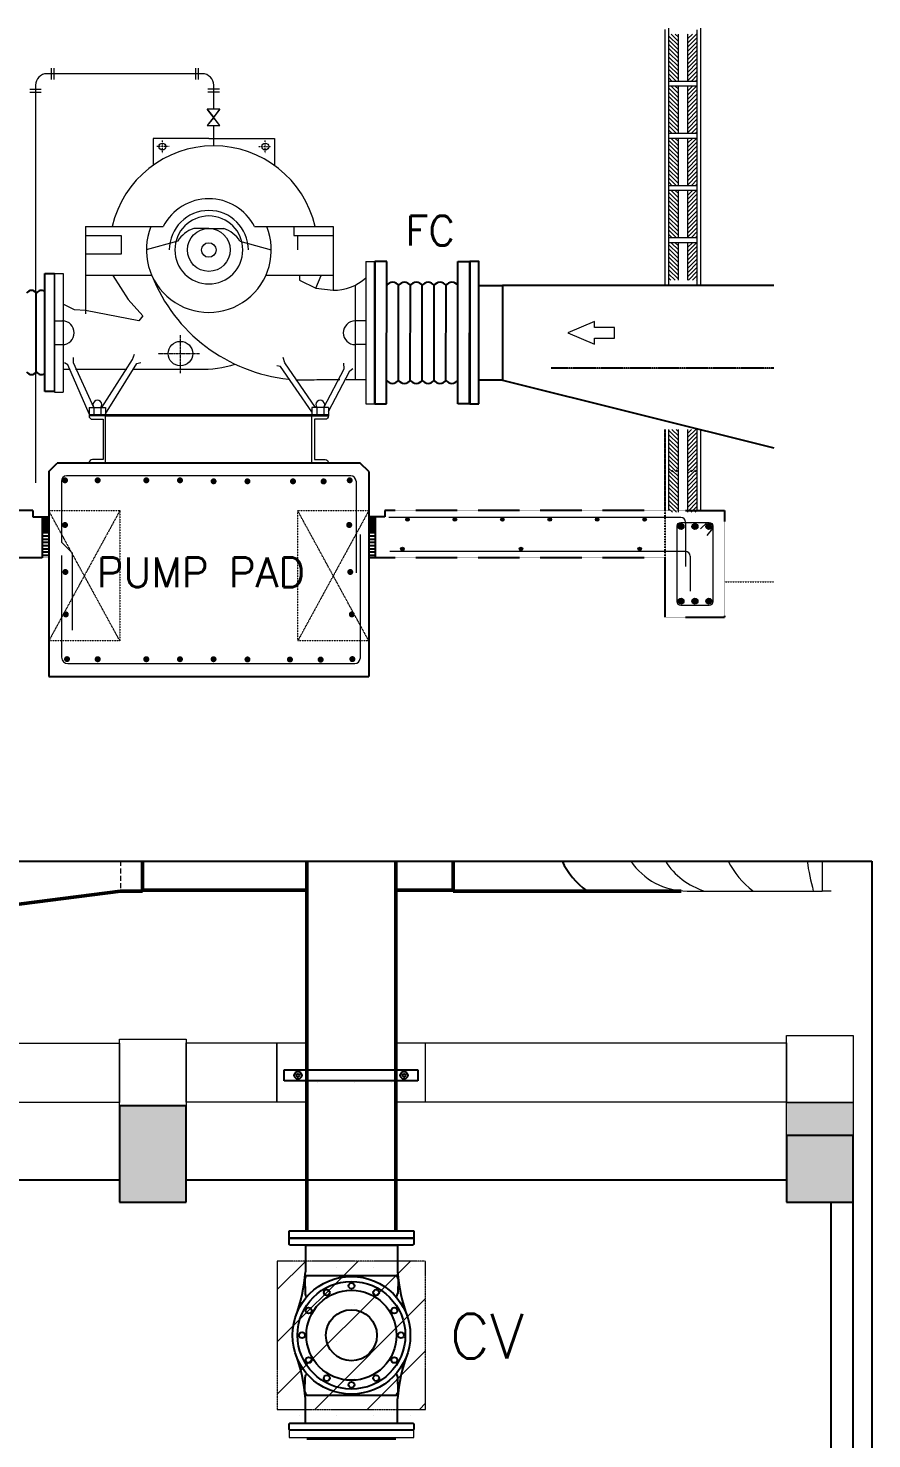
# Model space of a CAD drawing. Header units: inches. Extents: x 0 to 235202, y 0 to 184293.
# Drawn here: x 72966 to 81502, y 163817 to 178097 of the extents above; entities that cross this region are included whole.
import ezdxf

# ---------------------------------------------------------------- set-up
doc = ezdxf.new("R2010")
doc.units = ezdxf.units.IN
doc.header["$MEASUREMENT"] = 0
for name, pattern in [('CENTER', [2, 1.25, -0.25, 0.25, -0.25]), ('HIDDEN', [0.375, 0.25, -0.125]), ('PHANTOM2', [1.25, 0.625, -0.125, 0.125, -0.125, 0.125, -0.125])]:
    doc.linetypes.add(name, pattern=pattern)
for name, color, linetype in [('1', 1, 'CENTER'), ('2', 2, 'HIDDEN'), ('3', 3, 'Continuous'), ('ID_LEGEND', 3, 'Continuous'), ('PIPE', 3, 'Continuous'), ('pipe_dimensio', 1, 'Continuous'), ('steel elbow 90deg', 3, 'Continuous')]:
    doc.layers.add(name, color=color, linetype=linetype)
for name, color, linetype, lineweight in [('DIM', 251, 'Continuous', 0), ('grid nos', 253, 'Continuous', 0), ('hid', 8, 'HIDDEN', 0)]:
    doc.layers.add(name, color=color, linetype=linetype, lineweight=lineweight)
doc.styles.add('SIMPLEX', font='simplex.shx')

msp = doc.modelspace()

# ---------------------------------------------------------------- hatches: boundary and pattern name
at = {"layer": '1'}
h = msp.add_hatch(dxfattribs=at)
h.set_pattern_fill('ANSI31', color=8, scale=52.05047, style=0)
h.set_pattern_definition([(135, (1158266.9635, -700702.676), (4.600655073, 4.600655073), [])])
h.paths.add_polyline_path([(73109, 173149), (73174, 173149), (73174, 172992), (73109, 172992)])
h = msp.add_hatch(dxfattribs=at)
h.set_pattern_fill('ANSI31', color=8, scale=52.05047, style=0)
h.set_pattern_definition([(45, (-1008679.958, -700702.596), (-4.600655073, 4.600655073), [])])
h.paths.add_polyline_path([(76478, 173149), (76413, 173149), (76413, 172992), (76478, 172992)])
at = {"layer": '2'}
h = msp.add_hatch(dxfattribs=at)
h.set_pattern_fill('ANSI31', color=8, scale=260.252352, angle=135, style=0)
h.set_pattern_definition([(180, (-1106002.053, -701782.546), (-6e-15, -32.531544), [])])
h.paths.add_polyline_path([(73174, 172734), (73109, 172734), (73109, 173149), (73174, 173149)])
h = msp.add_hatch(dxfattribs=at)
h.set_pattern_fill('ANSI31', color=8, scale=260.252352, angle=135, style=0)
h.set_pattern_definition([(7e-15, (1255589.06, -701782.465), (6e-15, -32.531544), [])])
h.paths.add_polyline_path([(76413, 172734), (76478, 172734), (76478, 173149), (76413, 173149)])
at = {"layer": 'DIM'}
h = msp.add_hatch(dxfattribs=at)
h.set_pattern_fill('ANSI31', color=8, scale=240, angle=90, style=0)
h.set_pattern_definition([(135, (34670.52, -307534.182), (-21.2132034, -21.2132034), [])])
h.paths.add_polyline_path([(79545, 178038), (79449, 178038), (79449, 177558), (79545, 177558)])
h = msp.add_hatch(dxfattribs=at)
h.set_pattern_fill('ANSI31', color=8, scale=240, style=0)
h.set_pattern_definition([(45, (34670.52, -307534.182), (-21.2132034, 21.2132034), [])])
h.paths.add_polyline_path([(79737, 178038), (79641, 178038), (79641, 177558), (79737, 177558)])
h = msp.add_hatch(dxfattribs=at)
h.set_pattern_fill('ANSI31', color=8, scale=240, angle=90, style=0)
h.set_pattern_definition([(135, (34670.52, -308062.182), (-21.2132034, -21.2132034), [])])
h.paths.add_polyline_path([(79545, 177510), (79449, 177510), (79449, 177030), (79545, 177030)])
h = msp.add_hatch(dxfattribs=at)
h.set_pattern_fill('ANSI31', color=8, scale=240, style=0)
h.set_pattern_definition([(45, (34670.52, -308062.182), (-21.2132034, 21.2132034), [])])
h.paths.add_polyline_path([(79737, 177510), (79641, 177510), (79641, 177030), (79737, 177030)])
h = msp.add_hatch(dxfattribs=at)
h.set_pattern_fill('ANSI31', color=8, scale=240, angle=90, style=0)
h.set_pattern_definition([(135, (34670.52, -308590.182), (-21.2132034, -21.2132034), [])])
h.paths.add_polyline_path([(79545, 176982), (79449, 176982), (79449, 176502), (79545, 176502)])
h = msp.add_hatch(dxfattribs=at)
h.set_pattern_fill('ANSI31', color=8, scale=240, style=0)
h.set_pattern_definition([(45, (34670.52, -308590.182), (-21.2132034, 21.2132034), [])])
h.paths.add_polyline_path([(79737, 176982), (79641, 176982), (79641, 176502), (79737, 176502)])
h = msp.add_hatch(dxfattribs=at)
h.set_pattern_fill('ANSI31', color=8, scale=240, angle=90, style=0)
h.set_pattern_definition([(135, (34670.52, -309118.182), (-21.2132034, -21.2132034), [])])
h.paths.add_polyline_path([(79545, 176454), (79449, 176454), (79449, 175974), (79545, 175974)])
h = msp.add_hatch(dxfattribs=at)
h.set_pattern_fill('ANSI31', color=8, scale=240, style=0)
h.set_pattern_definition([(45, (34670.52, -309118.182), (-21.2132034, 21.2132034), [])])
h.paths.add_polyline_path([(79737, 176454), (79641, 176454), (79641, 175974), (79737, 175974)])
h = msp.add_hatch(dxfattribs=at)
h.set_pattern_fill('ANSI31', color=8, scale=240, angle=90, style=0)
h.set_pattern_definition([(135, (34670.52, -309646.182), (-21.2132034, -21.2132034), [])])
h.paths.add_polyline_path([(79449, 175546), (79545, 175546), (79545, 175926), (79449, 175926)])
h = msp.add_hatch(dxfattribs=at)
h.set_pattern_fill('ANSI31', color=8, scale=240, style=0)
h.set_pattern_definition([(45, (34670.52, -309646.182), (-21.2132034, 21.2132034), [])])
h.paths.add_polyline_path([(79641, 175546), (79737, 175546), (79737, 175926), (79641, 175926)])
h = msp.add_hatch(dxfattribs=at)
h.set_pattern_fill('ANSI31', color=8, scale=240, angle=90, style=0)
h.set_pattern_definition([(135, (34670.52, -311486.013), (-21.2132034, -21.2132034), [])])
h.paths.add_polyline_path([(79545, 174035), (79449, 174035), (79449, 173606), (79545, 173606)])
h = msp.add_hatch(dxfattribs=at)
h.set_pattern_fill('ANSI31', color=8, scale=240, style=0)
h.set_pattern_definition([(45, (34670.52, -311486.013), (-21.2132034, 21.2132034), [])])
h.paths.add_polyline_path([(79737, 174035), (79641, 174035), (79641, 173606), (79737, 173606)])
h = msp.add_hatch(dxfattribs=at)
h.set_pattern_fill('ANSI31', color=8, scale=240, angle=90, style=0)
h.set_pattern_definition([(135, (34670.52, -311896.13), (-21.2132034, -21.2132034), [])])
h.paths.add_polyline_path([(79545, 173624), (79449, 173624), (79449, 173196), (79545, 173196)])
h = msp.add_hatch(dxfattribs=at)
h.set_pattern_fill('ANSI31', color=8, scale=240, style=0)
h.set_pattern_definition([(45, (34670.52, -311896.13), (-21.2132034, 21.2132034), [])])
h.paths.add_polyline_path([(79737, 173624), (79641, 173624), (79641, 173196), (79737, 173196)])
for points in [[(79542, 173052, 1), (79602, 173052, 1)], [(79683, 173052, 1), (79743, 173052, 1)], [(79824, 173052, 1), (79884, 173052, 1)], [(79602, 172297, 1), (79542, 172297, 1)], [(79743, 172297, 1), (79683, 172297, 1)], [(79884, 172297, 1), (79824, 172297, 1)]]:
    msp.add_hatch(color=8, dxfattribs=at).paths.add_polyline_path(points)
at = {"layer": 'DIM', "linetype": 'Continuous', "ltscale": 10}
h = msp.add_hatch(color=8, dxfattribs=at)
h.dxf.hatch_style = 1
h.paths.add_polyline_path([(81315, 167223), (80640, 167223), (80640, 166886), (81315, 166886)])
at = {"layer": 'DIM', "linetype": 'Continuous', "lineweight": 25, "ltscale": 10}
for points in [[(74565, 166211), (73890, 166211), (73890, 167186), (74565, 167186)], [(81315, 166886), (80640, 166886), (80640, 166211), (81315, 166211)]]:
    msp.add_hatch(color=8, dxfattribs=at).paths.add_polyline_path(points)

# ---------------------------------------------------------------- linework, layer by layer
at = {"color": 8}
for p, q in [((76474, 175734), (76473, 174294)), ((76473, 174294), (76474, 175734)), ((76594, 175734), (76474, 175734)), ((76593, 174294), (76594, 175734)), ((77313, 174294), (77314, 175734)), ((77314, 175734), (77434, 175734)), ((77433, 174294), (77434, 175734)), ((73134, 174419), (73134, 175614)), ((73134, 175614), (73234, 175614)), ((76473, 174534), (76474, 175494)), ((76713, 174534), (76714, 175494)), ((76833, 174534), (76834, 175494)), ((76953, 174534), (76954, 175494)), ((77073, 174534), (77074, 175494)), ((77193, 174534), (77194, 175494)), ((73233, 174419), (73134, 174419)), ((76473, 174294), (76474, 174294)), ((76473, 174294), (76593, 174294)), ((77433, 174294), (77313, 174294)), ((65833, 169666), (81502, 169666)), ((81502, 169666), (81502, 152486)), ((75557, 167553), (76909, 167553)), ((75557, 167441), (75557, 167553)), ((76909, 167553), (76909, 167441)), ((76909, 167441), (75557, 167441)), ((75897, 167426), (75897, 167426)), ((76272, 167426), (76272, 167426)), ((76647, 167426), (76647, 167426)), ((75607, 165845), (75607, 165923)), ((75607, 165923), (76867, 165923)), ((76867, 165845), (75607, 165845)), ((75897, 165926), (75897, 165926)), ((76272, 165926), (76272, 165926)), ((76647, 165926), (76647, 165926)), ((76867, 165923), (76867, 165845)), ((75709, 165551), (75709, 165551)), ((76084, 165551), (76084, 165551)), ((76459, 165551), (76459, 165551)), ((76834, 165551), (76834, 165551)), ((75897, 165176), (75897, 165176)), ((76272, 165176), (76272, 165176)), ((76647, 165176), (76647, 165176)), ((75709, 164801), (75709, 164801)), ((76084, 164801), (76084, 164801)), ((76459, 164801), (76459, 164801)), ((76834, 164801), (76834, 164801)), ((75897, 164426), (75897, 164426)), ((76272, 164426), (76272, 164426)), ((76647, 164426), (76647, 164426)), ((75709, 164051), (75709, 164051)), ((76084, 164051), (76084, 164051)), ((76459, 164051), (76459, 164051)), ((76834, 164051), (76834, 164051)), ((75787, 163817), (76687, 163817))]:
    msp.add_line(p, q, dxfattribs=at)
at = {"color": 8, "linetype": 'CENTER', "ltscale": 10}
msp.add_line((80510, 174654), (78257, 174654), dxfattribs=at)
at = {"color": 8, "lineweight": -3, "ltscale": 5}
for points in [[(76856, 165850, -0.414214), (76867, 165839), (76867, 165789, -0.414214), (76856, 165778), (75618, 165778, -0.414214), (75607, 165789), (75607, 165839, -0.414214), (75618, 165850)], [(76867, 163965), (76867, 163915, -0.414214), (76856, 163904), (75618, 163904, -0.414214), (75607, 163915), (75607, 163965, -0.414214), (75618, 163976), (76856, 163976, -0.414214)]]:
    msp.add_lwpolyline(points, format="xyb", close=True, dxfattribs=at)
at = {"color": 8}
for centre, radius in [((75696, 167497), 37.5), ((75696, 167497), 15), ((76769, 167497), 37.5), ((76769, 167497), 15)]:
    msp.add_circle(centre, radius, dxfattribs=at)
for centre, radius, start, end in [((76654, 175454), 72.1, 33.6891, 146.3109), ((76774, 175454), 72.1, 33.6891, 146.3109), ((76894, 175454), 72.1, 33.6891, 146.3109), ((77014, 175454), 72.1, 33.6891, 146.3109), ((77134, 175454), 72.1, 33.6891, 146.3109), ((77254, 175454), 72.1, 33.6891, 146.3109), ((73000, 175382), 59.9, 33.6891, 146.3109), ((73100, 175382), 59.9, 55.2073, 146.3109), ((73000, 174651), 59.9, 213.6891, 326.3109), ((73100, 174651), 59.9, 213.6891, 304.8084), ((76653, 174574), 72.1, 213.6891, 326.3109), ((76773, 174574), 72.1, 213.6891, 326.3109), ((76893, 174574), 72.1, 213.6891, 326.3109), ((77013, 174574), 72.1, 213.6891, 326.3109), ((77133, 174574), 72.1, 213.6891, 326.3109), ((77253, 174574), 72.1, 213.6891, 326.3109)]:
    msp.add_arc(centre, radius, start, end, dxfattribs=at)
at = {"layer": '1', "color": 8}
msp.add_line((79413, 173214), (79413, 174035), dxfattribs=at)
at = {"layer": '1', "color": 8, "linetype": 'HIDDEN', "ltscale": 0.3}
msp.add_line((79413, 172734), (79413, 173214), dxfattribs=at)
at = {"layer": '2', "color": 8}
for p, q in [((73012, 173214), (65672, 173214)), ((79413, 173214), (76575, 173214)), ((79413, 173214), (80013, 173214)), ((80013, 173214), (80013, 172134)), ((73174, 172734), (65672, 172734)), ((79413, 172734), (76413, 172734)), ((79413, 172134), (79413, 172734)), ((79413, 172134), (80013, 172134))]:
    msp.add_line(p, q, dxfattribs=at)
at = {"layer": '3', "color": 8}
for p, q in [((73174, 173608), (73260, 173694)), ((76413, 173608), (76327, 173694)), ((73174, 173608), (73174, 171534)), ((76413, 173608), (76413, 171534)), ((73012, 173214), (73012, 173149)), ((73012, 173149), (73174, 173149)), ((73109, 173149), (73109, 172734)), ((76575, 173149), (76413, 173149)), ((76478, 173149), (76478, 172734)), ((76575, 173214), (76575, 173149)), ((73174, 171534), (76413, 171534))]:
    msp.add_line(p, q, dxfattribs=at)
msp.add_lwpolyline([(76327, 173694), (73260, 173694)], dxfattribs=at)
at = {"layer": 'DIM', "color": 8}
for p, q in [((79413, 175494), (79413, 178084)), ((79449, 175546), (79449, 178097)), ((79737, 175546), (79737, 178081)), ((79773, 175494), (79773, 178097)), ((79545, 177558), (79545, 178038)), ((79641, 177558), (79641, 178038)), ((73197, 177694), (73197, 177578)), ((73226, 177694), (73226, 177578)), ((74658, 177694), (74658, 177578)), ((74687, 177694), (74687, 177578)), ((73041, 177521), (73041, 173494)), ((74728, 177636), (73156, 177636)), ((74843, 177276), (74843, 177521)), ((79737, 177558), (79449, 177558)), ((79737, 177510), (79449, 177510)), ((79545, 177030), (79545, 177510)), ((79641, 177030), (79641, 177510)), ((72983, 177480), (73099, 177480)), ((72983, 177451), (73099, 177451)), ((74901, 177480), (74785, 177480)), ((74901, 177451), (74785, 177451)), ((74907, 177113), (74778, 177276)), ((74907, 177276), (74778, 177113)), ((74843, 176906), (74843, 177113)), ((74794, 176982), (74231, 176982)), ((74231, 176982), (74231, 176710)), ((74794, 176982), (75458, 176982)), ((75458, 176982), (75458, 176708)), ((79737, 177030), (79449, 177030)), ((79737, 176982), (79449, 176982)), ((79545, 176502), (79545, 176982)), ((79641, 176502), (79641, 176982)), ((79737, 176502), (79449, 176502)), ((79737, 176454), (79449, 176454)), ((79545, 175974), (79545, 176454)), ((79641, 175974), (79641, 176454)), ((73546, 176090), (74332, 176090)), ((73546, 176090), (73546, 175205)), ((75255, 176090), (76051, 176090)), ((75654, 176090), (75654, 175998)), ((76051, 176090), (76051, 175445)), ((73546, 176000), (73906, 176000)), ((73906, 176000), (73906, 175811)), ((74480, 175942), (74161, 175852)), ((74794, 176069), (74641, 176069)), ((74794, 176069), (74946, 176069)), ((75107, 175942), (75426, 175852)), ((75654, 175998), (76051, 175998)), ((75691, 175998), (75691, 175852)), ((79737, 175974), (79449, 175974)), ((79449, 175494), (79449, 175933)), ((73906, 175811), (73546, 175811)), ((79737, 175926), (79449, 175926)), ((79545, 175546), (79545, 175926)), ((79641, 175546), (79641, 175926)), ((79737, 175494), (79737, 175917)), ((76382, 175734), (76382, 174294)), ((76382, 175734), (76474, 175734)), ((76474, 175734), (76474, 174294)), ((73234, 175614), (73234, 174414)), ((73234, 175614), (73320, 175614)), ((73320, 175614), (73320, 174414)), ((74218, 175592), (73546, 175592)), ((73821, 175592), (73977, 175351)), ((76051, 175592), (75369, 175592)), ((75710, 175592), (75710, 175548)), ((75710, 175548), (75877, 175465)), ((75877, 175465), (75931, 175592)), ((75877, 175465), (76051, 175445)), ((76275, 175496), (76275, 174540)), ((77314, 175057), (77314, 175494)), ((73436, 175246), (73320, 175305)), ((73546, 175240), (73436, 175246)), ((74085, 175134), (73546, 175240)), ((73977, 175351), (74125, 175185)), ((73234, 175134), (73312, 175134)), ((74125, 175185), (74085, 175134)), ((76382, 175134), (76275, 175134)), ((73234, 174894), (73312, 174894)), ((74023, 174743), (74042, 174796)), ((76382, 174894), (76275, 174894)), ((73582, 174192), (73367, 174688)), ((73423, 174709), (73426, 174764)), ((73630, 174258), (73423, 174709)), ((73712, 174258), (74023, 174743)), ((73750, 174193), (74067, 174703)), ((74067, 174703), (74106, 174712)), ((75520, 174671), (75481, 174680)), ((75838, 174214), (75520, 174671)), ((75564, 174711), (75545, 174764)), ((75875, 174258), (75564, 174711)), ((75958, 174258), (76164, 174650)), ((76164, 174650), (76161, 174706)), ((76220, 174629), (76252, 174653)), ((73320, 174645), (73382, 174645)), ((73446, 174645), (73965, 174645)), ((74034, 174645), (74696, 174645)), ((75887, 174540), (76119, 174540)), ((76006, 174216), (76220, 174629)), ((76184, 174540), (76382, 174540)), ((73234, 174414), (73320, 174414)), ((73582, 174258), (73582, 174174)), ((73582, 174258), (73750, 174258)), ((73630, 174258), (73630, 174186)), ((73702, 174258), (73702, 174186)), ((73750, 174258), (73750, 174186)), ((75838, 174258), (75838, 174186)), ((76006, 174258), (75838, 174258)), ((75886, 174258), (75886, 174186)), ((75958, 174258), (75958, 174186)), ((76006, 174258), (76006, 174174)), ((76382, 174294), (76474, 174294)), ((73582, 174186), (76006, 174186)), ((73750, 174174), (75838, 174174)), ((79413, 173214), (79413, 174035)), ((79449, 173214), (79449, 174035)), ((79545, 173606), (79545, 174035)), ((79641, 173606), (79641, 174035)), ((79737, 173214), (79737, 174035)), ((79773, 173214), (79773, 174035)), ((73303, 173513), (73303, 172895)), ((76232, 173565), (73355, 173565)), ((76284, 173513), (76284, 172584)), ((79545, 173196), (79545, 173624)), ((79641, 173196), (79641, 173624)), ((79571, 173145), (76617, 173145)), ((79619, 173097), (79619, 172648)), ((79769, 173029), (79835, 173094)), ((76324, 172970), (76324, 171716)), ((79835, 172960), (79893, 173031)), ((73303, 172895), (73412, 172787)), ((79616, 172801), (76624, 172801)), ((73303, 172758), (73303, 171729)), ((73412, 172787), (73412, 172002)), ((79664, 172753), (79664, 172398)), ((73368, 171664), (76272, 171664)), ((81002, 169666), (81002, 169362)), ((79633, 169362), (81002, 169362)), ((81090, 169362), (81002, 169362)), ((75787, 163829), (76687, 163829))]:
    msp.add_line(p, q, dxfattribs=at)
at = {"layer": 'DIM', "color": 8, "linetype": 'CENTER', "ltscale": 0.05}
for p, q in [((74324, 176832), (74324, 176959)), ((75365, 176832), (75365, 176959)), ((74393, 176899), (74268, 176899)), ((75296, 176899), (75421, 176899))]:
    msp.add_line(p, q, dxfattribs=at)
at = {"layer": 'DIM', "color": 8, "linetype": 'CENTER', "ltscale": 0.2}
for p, q in [((74507, 174606), (74507, 174991)), ((74281, 174803), (74699, 174803))]:
    msp.add_line(p, q, dxfattribs=at)
at = {"layer": 'DIM', "color": 251}
msp.add_line((73367, 174688), (73335, 174711), dxfattribs=at)
at = {"layer": 'DIM', "color": 8, "linetype": 'HIDDEN', "ltscale": 0.03}
for p, q in [((73894, 173214), (73174, 171894)), ((73894, 171894), (73174, 173214)), ((76413, 173214), (75693, 171894)), ((76413, 171894), (75693, 173214)), ((73894, 172854), (73894, 172854))]:
    msp.add_line(p, q, dxfattribs=at)
at = {"layer": 'DIM', "color": 8, "linetype": 'PHANTOM2', "ltscale": 0.08}
msp.add_line((80013, 172494), (80510, 172494), dxfattribs=at)
at = {"layer": 'DIM', "color": 8, "lineweight": 50}
for p, q in [((74124, 169666), (74124, 169360)), ((75787, 165923), (75787, 169666)), ((76687, 165923), (76687, 169666)), ((77266, 169666), (77266, 169362)), ((77266, 169666), (77266, 169372)), ((74124, 169372), (75787, 169372)), ((76687, 169372), (77266, 169372)), ((73899, 169360), (69932, 168857)), ((73899, 169360), (74124, 169360)), ((79573, 169362), (77266, 169362))]:
    msp.add_line(p, q, dxfattribs=at)
at = {"layer": 'DIM', "color": 8, "linetype": 'Continuous', "ltscale": 7}
for p, q in [((70234, 167823), (73890, 167823)), ((73890, 167861), (74565, 167861)), ((73890, 167186), (73890, 167861)), ((73890, 167861), (74565, 167861)), ((73890, 167186), (73890, 167861)), ((73890, 167823), (73890, 167223)), ((74565, 167861), (74565, 167186)), ((74565, 167861), (74565, 167186)), ((74565, 167225), (74565, 167825)), ((74565, 167825), (75482, 167825)), ((75482, 167825), (75482, 167225)), ((75482, 167225), (75482, 167825)), ((75482, 167825), (75782, 167825)), ((76684, 167825), (76984, 167825)), ((76984, 167825), (80640, 167825)), ((76984, 167825), (76984, 167225)), ((80640, 167898), (81315, 167898)), ((80640, 167223), (80640, 167898)), ((80640, 167898), (81315, 167898)), ((80640, 167223), (80640, 167898)), ((80640, 167825), (80640, 167225)), ((81315, 167898), (81315, 167223)), ((81315, 167898), (81315, 167223)), ((73890, 167223), (70234, 167223)), ((75482, 167225), (74565, 167225)), ((75782, 167225), (75482, 167225)), ((76984, 167225), (76684, 167225)), ((80640, 167225), (76984, 167225)), ((81315, 167223), (80640, 167223)), ((81315, 167223), (80640, 167223)), ((74565, 167186), (73890, 167186)), ((74565, 167186), (73890, 167186))]:
    msp.add_line(p, q, dxfattribs=at)
at = {"layer": 'DIM', "color": 8, "linetype": 'Continuous', "ltscale": 10}
for p, q in [((75482, 167825), (75782, 167825)), ((80640, 167223), (81315, 167223)), ((80640, 166886), (80640, 167223)), ((81315, 167223), (81315, 166886)), ((81315, 166886), (80640, 166886)), ((76867, 163904), (75607, 163904)), ((75607, 163904), (75607, 163829)), ((75607, 163829), (76867, 163829)), ((76867, 163829), (76867, 163904))]:
    msp.add_line(p, q, dxfattribs=at)
at = {"layer": 'DIM', "color": 8, "linetype": 'Continuous', "lineweight": 25, "ltscale": 10}
for p, q in [((74565, 167186), (73890, 167186)), ((73890, 167186), (73890, 166211)), ((74565, 166211), (74565, 167186)), ((81315, 166886), (80640, 166886)), ((80640, 166886), (80640, 166211)), ((81315, 166211), (81315, 166886)), ((73890, 166436), (67815, 166436)), ((80640, 166436), (74565, 166436)), ((73890, 166211), (74565, 166211)), ((80640, 166211), (81315, 166211)), ((81090, 157511), (81090, 166211)), ((81315, 157511), (81315, 166211))]:
    msp.add_line(p, q, dxfattribs=at)
at = {"layer": 'DIM', "color": 8, "linetype": 'HIDDEN', "ltscale": 7}
for p, q in [((76987, 165615), (75487, 165615)), ((75487, 165615), (75487, 164115)), ((76987, 164115), (76987, 165615)), ((75487, 164115), (76987, 164115))]:
    msp.add_line(p, q, dxfattribs=at)
at = {"layer": 'DIM', "color": 8, "linetype": 'Continuous'}
for p, q in [((75487, 165328), (75774, 165615)), ((75487, 164798), (76304, 165615)), ((75487, 164268), (76834, 165615)), ((75865, 164115), (76987, 165237)), ((76395, 164115), (76987, 164707)), ((76925, 164115), (76987, 164177))]:
    msp.add_line(p, q, dxfattribs=at)
at = {"layer": 'DIM', "color": 8}
for points in [[(74907, 177276), (74778, 177276), (74843, 177194)], [(74843, 177194), (74778, 177113), (74907, 177113)], [(78697, 174899), (78697, 174960), (78898, 174960), (78898, 175068), (78697, 175068), (78697, 175129), (78427, 175014)]]:
    msp.add_lwpolyline(points, close=True, dxfattribs=at)
for points in [[(73750, 173694), (73750, 174174), (73582, 174174), (73582, 174174, 0.414214), (73618, 174138), (73726, 174138), (73726, 173730), (73618, 173730, 0.414214), (73582, 173694)], [(75838, 173694), (75838, 174174), (76006, 174174), (76006, 174174, -0.414214), (75970, 174138), (75862, 174138), (75862, 173730), (75970, 173730, -0.414214), (76006, 173694)], [(79569, 172254, -0.414214), (79533, 172290), (79533, 173058, -0.414214), (79569, 173094), (79857, 173094, -0.414214), (79893, 173058), (79893, 172290, -0.414214), (79857, 172254)]]:
    msp.add_lwpolyline(points, format="xyb", close=True, dxfattribs=at)
for points, const_width in [([(73324, 173520, 1), (73354, 173520, 1)], 30.4), ([(73654, 173520, 1), (73685, 173520, 1)], 30.4), ([(74146, 173520, 1), (74177, 173520, 1)], 30.4), ([(74487, 173520, 1), (74517, 173520, 1)], 30.4), ([(74827, 173510, 1), (74857, 173510, 1)], 30.4), ([(75170, 173510, 1), (75200, 173510, 1)], 30.4), ([(75630, 173510, 1), (75661, 173510, 1)], 30.4), ([(75940, 173509, 1), (75971, 173509, 1)], 30.4), ([(76205, 173520, 1), (76235, 173520, 1)], 30.4), ([(73324, 173068, 1), (73354, 173068, 1)], 30.4), ([(76199, 173068, 1), (76230, 173068, 1)], 30.4), ([(76795, 173123, 1), (76813, 173123, 1)], 18), ([(77275, 173123, 1), (77293, 173123, 1)], 18), ([(77755, 173123, 1), (77773, 173123, 1)], 18), ([(78235, 173123, 1), (78253, 173123, 1)], 18), ([(78715, 173123, 1), (78733, 173123, 1)], 18), ([(79195, 173123, 1), (79213, 173123, 1)], 18), ([(76744, 172825, -1), (76762, 172825, -1)], 18), ([(77944, 172825, -1), (77962, 172825, -1)], 18), ([(79144, 172825, -1), (79162, 172825, -1)], 18), ([(73328, 172592, 1), (73358, 172592, 1)], 30.4), ([(76210, 172592, 1), (76240, 172592, 1)], 30.4), ([(73332, 172163, 1), (73362, 172163, 1)], 30.4), ([(76226, 172163, 1), (76256, 172163, 1)], 30.4), ([(73344, 171710, 1), (73374, 171710, 1)], 30.4), ([(73654, 171709, 1), (73685, 171709, 1)], 30.4), ([(74146, 171709, -1), (74177, 171709, -1)], 30.4), ([(74146, 171709, -1), (74177, 171709, -1)], 30.4), ([(74487, 171709, -1), (74517, 171709, -1)], 30.4), ([(74487, 171709, -1), (74517, 171709, -1)], 30.4), ([(74827, 171709, -1), (74857, 171709, -1)], 30.4), ([(75170, 171707, 1), (75200, 171707, 1)], 30.4), ([(75600, 171706, 1), (75630, 171706, 1)], 30.4), ([(75910, 171705, 1), (75941, 171705, 1)], 30.4), ([(76231, 171710, 1), (76262, 171710, 1)], 30.4)]:
    msp.add_lwpolyline(points, format="xyb", close=True, dxfattribs=dict(at, const_width=const_width))
at = {"layer": 'DIM', "color": 8, "linetype": 'HIDDEN', "ltscale": 0.03}
for points in [[(73174, 173214), (73894, 173214), (73894, 171894), (73174, 171894)], [(75693, 173214), (76413, 173214), (76413, 171894), (75693, 171894)]]:
    msp.add_lwpolyline(points, close=True, dxfattribs=at)
at = {"layer": 'DIM', "color": 8}
for centre, radius in [((74324, 176899), 34.6), ((75365, 176899), 34.6), ((74794, 175852), 217), ((74794, 175852), 73.7), ((74507, 174803), 124), ((76804, 173123), 18), ((77284, 173123), 18), ((77764, 173123), 18), ((78244, 173123), 18), ((78724, 173123), 18), ((79204, 173123), 18), ((79572, 173052), 30), ((79713, 173052), 30), ((79854, 173052), 30), ((76753, 172825), 18), ((77953, 172825), 18), ((79153, 172825), 18), ((73343, 172592), 15.2), ((79572, 172297), 30), ((79713, 172297), 30), ((79854, 172297), 30)]:
    msp.add_circle(centre, radius, dxfattribs=at)
for centre, radius, start, end in [((73156, 177521), 115, 90, 180), ((73156, 177521), 115, 90, 180), ((74728, 177521), 115, 0, 90), ((74843, 175852), 1054, 13.0449, 166.9551), ((74794, 175852), 519, 27.2483, 152.7517), ((74794, 175852), 400, 0, 180), ((74794, 175852), 632, 157.8939, 22.1061), ((74794, 175852), 344, 0, 180), ((74794, 175852), 344, 0, 180), ((74737, 175781), 304, 108.3907, 147.91), ((74850, 175781), 304, 32.09, 71.6093), ((74794, 175852), 344, 180, 0), ((75774, 176211), 1675, 201.6832, 264.064), ((76059, 175928), 483, 269.0359, 312.0386), ((73312, 175014), 120, 270, 90), ((76275, 175014), 120, 90, 270), ((74728, 175733), 1089, 268.314, 287.7474), ((75774, 176211), 1675, 266.5425, 273.8761), ((73666, 174285), 45, 323.1301, 216.8699), ((75922, 174285), 45, 323.1301, 216.8699), ((73355, 173513), 51.8, 90, 180), ((76232, 173513), 51.8, 0, 90), ((79571, 173097), 48, 0, 90), ((79616, 172753), 48, 0, 90), ((73368, 171729), 64.8, 180, 270), ((76272, 171716), 51.8, 270, 0), ((79633, 170047), 685, 213.8187, 270), ((80020, 170047), 716, 212.1605, 253.0157), ((80823, 170047), 861, 206.2525, 232.631), ((83443, 170047), 2623, 188.3523, 195.129)]:
    msp.add_arc(centre, radius, start, end, dxfattribs=at)
at = {"layer": 'grid nos', "color": 8, "linetype": 'HIDDEN', "ltscale": 10000}
for p, q in [((73234, 174419), (73234, 175614)), ((73050, 174618), (73050, 175415))]:
    msp.add_line(p, q, dxfattribs=at)
at = {"layer": 'hid', "color": 8, "ltscale": 200}
msp.add_line((73899, 169666), (73899, 169360), dxfattribs=at)
at = {"layer": 'ID_LEGEND', "color": 8}
msp.add_circle((76237, 164865), 258, dxfattribs=at)
at = {"layer": 'PIPE', "color": 8}
for p, q in [((75772, 165778), (75772, 165508)), ((75772, 165778), (76702, 165778)), ((76702, 165778), (76702, 165508)), ((75765, 165436), (75769, 165289)), ((75769, 165469), (76706, 165469)), ((76710, 165436), (76706, 165289)), ((75765, 164294), (75769, 164440)), ((76710, 164294), (76706, 164440)), ((75769, 164260), (76706, 164260)), ((75772, 163976), (75772, 164222)), ((76702, 163976), (76702, 164222)), ((75772, 163976), (76702, 163976))]:
    msp.add_line(p, q, dxfattribs=at)
for centre, radius in [((76237, 164865), 596), ((76237, 164865), 545), ((76237, 165365), 29.8), ((76237, 164865), 456), ((75987, 165298), 29.8), ((76487, 165298), 29.8), ((75804, 165115), 29.8), ((76671, 165115), 29.8), ((75737, 164865), 29.8), ((76738, 164865), 29.8), ((75804, 164614), 29.8), ((76671, 164614), 29.8), ((75987, 164431), 29.8), ((76237, 164364), 29.8), ((76487, 164431), 29.8)]:
    msp.add_circle(centre, radius, dxfattribs=at)
for centre, radius, start, end in [((74061, 165648), 1717, 339.6588, 355.3314), ((78414, 165648), 1717, 184.6686, 200.3412), ((75826, 165420), 63.7, 128.4992, 165.2516), ((76648, 165420), 63.7, 14.7484, 51.5008), ((75808, 165289), 39.7, 178.8653, 237.0344), ((76666, 165289), 39.7, 302.9656, 1.1347), ((74061, 164082), 1717, 4.6686, 20.3412), ((78414, 164082), 1717, 159.6588, 175.3314), ((75808, 164441), 39.7, 122.9656, 181.1347), ((76666, 164441), 39.7, 358.8653, 57.0344), ((75826, 164310), 63.7, 194.7484, 231.5008), ((76648, 164310), 63.7, 308.4992, 345.2516)]:
    msp.add_arc(centre, radius, start, end, dxfattribs=at)
at = {"layer": 'pipe_dimensio', "color": 8}
for points in [[(77525, 174294), (77525, 175734), (77434, 175734), (77434, 174294)], [(77525, 175494), (77765, 175494), (77765, 174534), (77525, 174534)]]:
    msp.add_lwpolyline(points, close=True, dxfattribs=at)
msp.add_lwpolyline([(80510, 175494), (77765, 175494), (77765, 174534), (80510, 173848)], dxfattribs=at)
at = {"layer": 'steel elbow 90deg', "color": 8}
msp.add_arc((79140, 170047), 861, 206.2491, 232.631, dxfattribs=at)

# ---------------------------------------------------------------- texts
at = {"layer": 'DIM', "color": 8, "style": 'SIMPLEX'}
for s, p in [('FC', (76784, 175898)), ('PUMP PAD', (73660, 172438))]:
    msp.add_text(s, height=300, dxfattribs=at).set_placement(p)
at = {"layer": 'grid nos', "color": 8, "style": 'SIMPLEX'}
msp.add_text('CV', height=450, dxfattribs=at).set_placement((77232, 164631))

doc.saveas('drawing.dxf')
